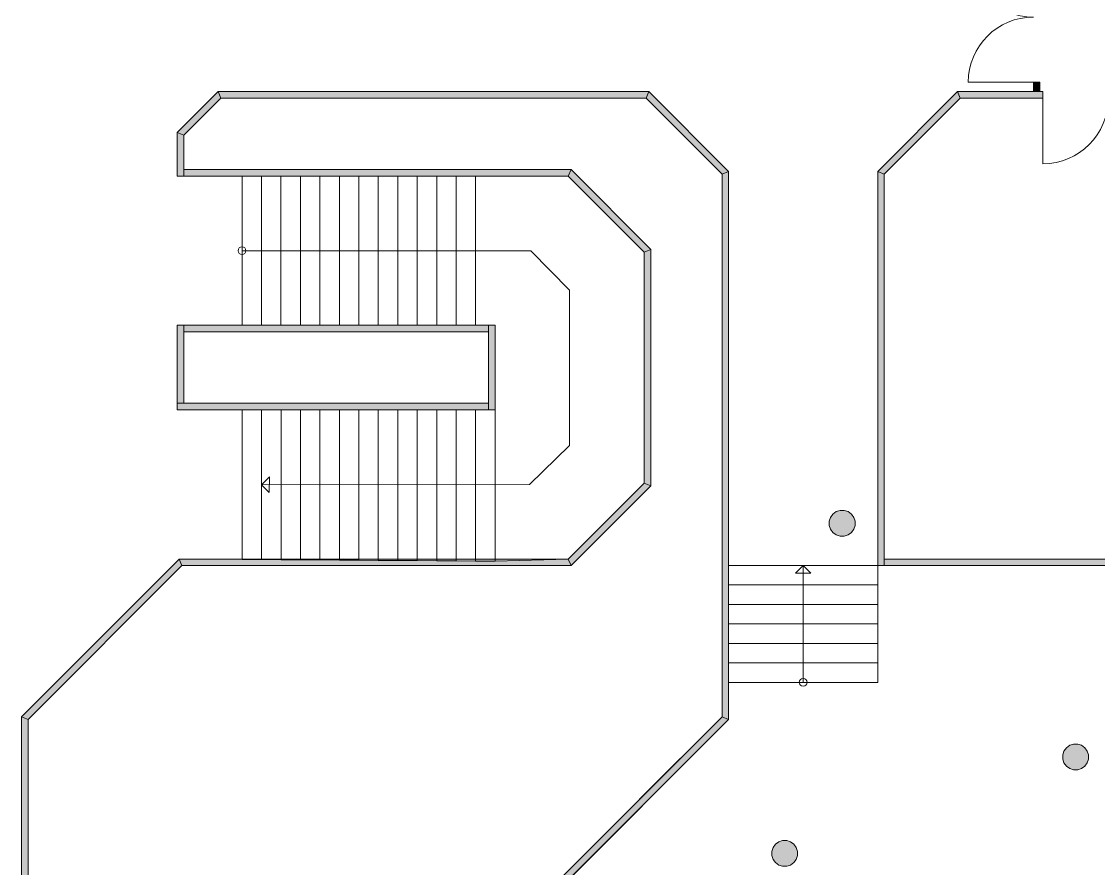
# Model space of a CAD drawing. Header units: inches. Extents: x 33931 to 204452, y 8264 to 159539.
# Drawn here: x 89371 to 105973, y 52796 to 65844 of the extents above; entities that cross this region are included whole.
import ezdxf

# ---------------------------------------------------------------- set-up
doc = ezdxf.new("R2010")
doc.units = ezdxf.units.IN
doc.header["$LTSCALE"] = 200
doc.header["$MEASUREMENT"] = 0
doc.linetypes.add('AUSGEZOGEN', pattern=[0])
doc.linetypes.add('Standardmuster', pattern=[0])
doc.layers.add('Grundebene', color=7, linetype='Continuous')

# ---------------------------------------------------------------- blocks, each defined once
blk = doc.blocks.new('COMPLEXOBJECT_45-350E')
at = {"layer": 'Grundebene', "color": 18, "linetype": 'AUSGEZOGEN', "lineweight": 13, "true_color": 0x000000}
for points in [[(105115.957615, 64763.75), (103799.957075, 64763.75), (103841.958155, 64663.75), (105115.957615, 64663.75), (105115.957615, 64763.75)], [(110750.957615, 64763.75), (106125.957615, 64763.75), (106125.957615, 64663.75), (110750.957615, 64663.75), (110750.957615, 64763.75)]]:
    blk.add_lwpolyline(points, dxfattribs=at)
blk = doc.blocks.new('COMPLEXOBJECT_65-35A0')
at = {"layer": 'Grundebene', "color": 18, "linetype": 'AUSGEZOGEN', "lineweight": 13, "true_color": 0x000000}
for points in [[(105070.957615, 66918.75), (105070.957615, 68263.75), (104970.957615, 68263.75), (104970.957615, 66918.75), (105070.957615, 66918.75)], [(105070.957615, 64763.75), (105070.957615, 64908.75), (104970.957615, 64908.75), (104970.957615, 64763.75), (105070.957615, 64763.75)]]:
    blk.add_lwpolyline(points, dxfattribs=at)
blk = doc.blocks.new('door-5363')
at = {"layer": 'Grundebene', "color": 18, "linetype": 'Standardmuster', "lineweight": 13, "true_color": 0x000000}
blk.add_line((105115.957615, 64663.75), (105115.957615, 63653.75), dxfattribs=at)
blk.add_arc((105115.957615, 64663.75), 1010, 270, 0, dxfattribs=at)
blk = doc.blocks.new('door-539D')
at = {"layer": 'Grundebene', "color": 18, "linetype": 'Standardmuster', "lineweight": 13, "true_color": 0x000000}
for p, q in [((104970.957615, 66918.75), (103965.957615, 66918.75)), ((104970.957615, 64908.75), (103965.957615, 64908.75))]:
    blk.add_line(p, q, dxfattribs=at)
for centre, start, end in [((104970.957615, 66918.75), 180, 270), ((104970.957615, 64908.75), 90, 180)]:
    blk.add_arc(centre, 1005, start, end, dxfattribs=at)

msp = doc.modelspace()

# ---------------------------------------------------------------- hatches: boundary and pattern name
at = {"layer": 'Grundebene', "true_color": 0x000000, "transparency": 33554687}
for points in [[(91770.957615, 64134.46068), (92400.246935, 64763.75), (92441.668295, 64663.75), (91870.957615, 64093.03932)], [(91770.957615, 64134.46068), (92400.246935, 64763.75), (92441.668295, 64663.75), (91870.957615, 64093.03932)], [(92400.246935, 64763.75), (99041.668295, 64763.75), (99000.246935, 64663.75), (92441.668295, 64663.75)], [(92400.246935, 64763.75), (99041.668295, 64763.75), (99000.246935, 64663.75), (92441.668295, 64663.75)], [(99041.668295, 64763.75), (100270.957615, 63534.46068), (100170.957615, 63493.03932), (99000.246935, 64663.75)], [(99041.668295, 64763.75), (100270.957615, 63534.46068), (100170.957615, 63493.03932), (99000.246935, 64663.75)], [(102571.037435, 63534.25342), (103799.957075, 64763.75), (103841.958155, 64663.75), (102670.877785, 63493.24658)], [(102571.037435, 63534.25342), (103799.957075, 64763.75), (103841.958155, 64663.75), (102670.877785, 63493.24658)], [(103799.957075, 64763.75), (105115.957615, 64763.75), (105115.957615, 64663.75), (103841.958155, 64663.75)], [(103799.957075, 64763.75), (105115.957615, 64763.75), (105115.957615, 64663.75), (103841.958155, 64663.75)], [(105070.957615, 64908.75), (105070.957615, 64763.75), (104970.957615, 64763.75), (104970.957615, 64908.75)], [(105070.957615, 64908.75), (105070.957615, 64763.75), (104970.957615, 64763.75), (104970.957615, 64908.75)], [(91770.957615, 63463.75), (91770.957615, 64134.46068), (91870.957615, 64093.03932), (91870.957615, 63463.75)], [(91770.957615, 63463.75), (91770.957615, 64134.46068), (91870.957615, 64093.03932), (91870.957615, 63463.75)], [(97800.246935, 63463.75), (91870.957615, 63463.75), (91870.957615, 63563.75), (97841.668295, 63563.75)], [(97800.246935, 63463.75), (91870.957615, 63463.75), (91870.957615, 63563.75), (97841.668295, 63563.75)], [(98970.957615, 62293.03932), (97800.246935, 63463.75), (97841.668295, 63563.75), (99070.957615, 62334.46068)], [(98970.957615, 62293.03932), (97800.246935, 63463.75), (97841.668295, 63563.75), (99070.957615, 62334.46068)], [(100270.957615, 63534.46068), (100270.957615, 55092.8334), (100170.957615, 55134.6666), (100170.957615, 63493.03932)], [(100270.957615, 63534.46068), (100270.957615, 55092.8334), (100170.957615, 55134.6666), (100170.957615, 63493.03932)], [(102570.761635, 57463.75), (102571.037435, 63534.25342), (102670.877785, 63493.24658), (102671.153595, 57563.75), (102670.762395, 57463.75)], [(102570.761635, 57463.75), (102571.037435, 63534.25342), (102670.877785, 63493.24658), (102671.153595, 57563.75), (102670.762395, 57463.75)], [(98970.957615, 58734.46068), (98970.957615, 62293.03932), (99070.957615, 62334.46068), (99070.957615, 58693.03932)], [(98970.957615, 58734.46068), (98970.957615, 62293.03932), (99070.957615, 62334.46068), (99070.957615, 58693.03932)], [(91870.957615, 61163.75), (91870.957615, 59963.75), (91770.957615, 59963.75), (91770.957615, 61163.75)], [(91870.957615, 61163.75), (91870.957615, 59963.75), (91770.957615, 59963.75), (91770.957615, 61163.75)], [(96570.957615, 61063.75), (91870.957615, 61063.75), (91870.957615, 61163.75), (96570.957615, 61163.75)], [(96570.957615, 61063.75), (91870.957615, 61063.75), (91870.957615, 61163.75), (96570.957615, 61163.75)], [(96570.957615, 59863.75), (96570.957615, 61163.75), (96670.957615, 61163.75), (96670.957615, 59863.75)], [(96570.957615, 59863.75), (96570.957615, 61163.75), (96670.957615, 61163.75), (96670.957615, 59863.75)], [(91770.957615, 59963.75), (96570.957615, 59963.75), (96570.957615, 59863.75), (91770.957615, 59863.75)], [(91770.957615, 59963.75), (96570.957615, 59963.75), (96570.957615, 59863.75), (91770.957615, 59863.75)], [(97800.246935, 57563.75), (98970.957615, 58734.46068), (99070.957615, 58693.03932), (97841.668295, 57463.75)], [(97800.246935, 57563.75), (98970.957615, 58734.46068), (99070.957615, 58693.03932), (97841.668295, 57463.75)], [(101989.411475, 58312.92448), (102052.503755, 58312.92448), (102112.508065, 58293.42789), (102163.550795, 58256.34318), (102200.635505, 58205.30046), (102220.132085, 58145.29614), (102220.132085, 58082.20386), (102200.635505, 58022.19955), (102163.550795, 57971.15682), (102112.508065, 57934.07211), (102052.503755, 57914.57553), (101989.411475, 57914.57553), (101929.407155, 57934.07211), (101878.364435, 57971.15682), (101841.279725, 58022.19955), (101821.783135, 58082.20386), (101821.783135, 58145.29614), (101841.279725, 58205.30046), (101878.364435, 58256.34318), (101929.407155, 58293.42789)], [(101989.411475, 58312.92448), (102052.503755, 58312.92448), (102112.508065, 58293.42789), (102163.550795, 58256.34318), (102200.635505, 58205.30046), (102220.132085, 58145.29614), (102220.132085, 58082.20386), (102200.635505, 58022.19955), (102163.550795, 57971.15682), (102112.508065, 57934.07211), (102052.503755, 57914.57553), (101989.411475, 57914.57553), (101929.407155, 57934.07211), (101878.364435, 57971.15682), (101841.279725, 58022.19955), (101821.783135, 58082.20386), (101821.783135, 58145.29614), (101841.279725, 58205.30046), (101878.364435, 58256.34318), (101929.407155, 58293.42789)], [(89370.957615, 55134.46068), (91800.246935, 57563.75), (91841.668295, 57463.75), (89470.957615, 55093.03932)], [(89370.957615, 55134.46068), (91800.246935, 57563.75), (91841.668295, 57463.75), (89470.957615, 55093.03932)], [(91800.246935, 57563.75), (97800.246935, 57563.75), (97841.668295, 57463.75), (91841.668295, 57463.75)], [(91800.246935, 57563.75), (97800.246935, 57563.75), (97841.668295, 57463.75), (91841.668295, 57463.75)], [(110750.957615, 57463.75), (102670.762395, 57463.75), (102671.153595, 57563.75), (110750.957615, 57563.75)], [(110750.957615, 57463.75), (102670.762395, 57463.75), (102671.153595, 57563.75), (110750.957615, 57563.75)], [(89470.957615, 53863.750002), (89370.957615, 53863.750002), (89370.957615, 55134.46068), (89470.957615, 55093.03932)], [(89370.957615, 49063.75), (89370.957615, 55134.46068), (89470.957615, 55093.03932), (89470.957615, 49063.75)], [(100270.957615, 55092.8334), (94241.462965, 49063.75), (94200.452255, 49163.75), (100170.957615, 55134.6666)], [(99041.79038, 53863.750002), (98900.12855, 53863.750002), (100170.957615, 55134.6666), (100270.957615, 55092.8334)], [(105589.411475, 54712.92448), (105652.503755, 54712.92448), (105712.508065, 54693.42789), (105763.550795, 54656.34318), (105800.635505, 54605.30046), (105820.132085, 54545.29614), (105820.132085, 54482.20386), (105800.635505, 54422.19955), (105763.550795, 54371.15682), (105712.508065, 54334.07211), (105652.503755, 54314.57553), (105589.411475, 54314.57553), (105529.407155, 54334.07211), (105478.364435, 54371.15682), (105441.279725, 54422.19955), (105421.783135, 54482.20386), (105421.783135, 54545.29614), (105441.279725, 54605.30046), (105478.364435, 54656.34318), (105529.407155, 54693.42789)], [(105589.411475, 54712.92448), (105652.503755, 54712.92448), (105712.508065, 54693.42789), (105763.550795, 54656.34318), (105800.635505, 54605.30046), (105820.132085, 54545.29614), (105820.132085, 54482.20386), (105800.635505, 54422.19955), (105763.550795, 54371.15682), (105712.508065, 54334.07211), (105652.503755, 54314.57553), (105589.411475, 54314.57553), (105529.407155, 54334.07211), (105478.364435, 54371.15682), (105441.279725, 54422.19955), (105421.783135, 54482.20386), (105421.783135, 54545.29614), (105441.279725, 54605.30046), (105478.364435, 54656.34318), (105529.407155, 54693.42789)], [(101104.060525, 53227.57353), (101167.152805, 53227.57353), (101227.157125, 53208.07694), (101278.199845, 53170.99224), (101315.284555, 53119.94951), (101334.781145, 53059.94519), (101334.781145, 52996.85292), (101315.284555, 52936.8486), (101278.199845, 52885.80588), (101227.157125, 52848.72117), (101167.152805, 52829.22458), (101104.060525, 52829.22458), (101044.056215, 52848.72117), (100993.013485, 52885.80588), (100955.928775, 52936.8486), (100936.432195, 52996.85292), (100936.432195, 53059.94519), (100955.928775, 53119.94951), (100993.013485, 53170.99224), (101044.056215, 53208.07694)]]:
    msp.add_hatch(color=18, dxfattribs=at).paths.add_polyline_path(points, flags=0)

# ---------------------------------------------------------------- linework, layer by layer
at = {"layer": 'Grundebene', "color": 18, "linetype": 'AUSGEZOGEN', "lineweight": 13, "true_color": 0x000000}
for p, q in [((92400.246935, 64763.75), (91770.957615, 64134.46068)), ((92400.246935, 64763.75), (91770.957615, 64134.46068)), ((99041.668295, 64763.75), (92400.246935, 64763.75)), ((99041.668295, 64763.75), (92400.246935, 64763.75)), ((100270.957615, 63534.46068), (99041.668295, 64763.75)), ((100270.957615, 63534.46068), (99041.668295, 64763.75)), ((103799.957075, 64763.75), (102571.037435, 63534.25342)), ((103799.957075, 64763.75), (102571.037435, 63534.25342)), ((104970.957615, 64763.75), (103799.957075, 64763.75)), ((104970.957615, 64763.75), (103799.957075, 64763.75)), ((104970.957615, 64908.75), (104970.957615, 64763.75)), ((104970.957615, 64908.75), (104970.957615, 64763.75)), ((105070.957615, 64763.75), (105070.957615, 64908.75)), ((105070.957615, 64763.75), (105070.957615, 64908.75)), ((105115.957615, 64763.75), (105070.957615, 64763.75)), ((105115.957615, 64763.75), (105070.957615, 64763.75)), ((105115.957615, 64763.75), (105115.957615, 64663.75)), ((105115.957615, 64763.75), (105115.957615, 64663.75)), ((105115.957615, 64663.75), (105115.957615, 64763.75)), ((91870.957615, 64093.03932), (92441.668295, 64663.75)), ((91870.957615, 64093.03932), (92441.668295, 64663.75)), ((92441.668295, 64663.75), (99000.246935, 64663.75)), ((92441.668295, 64663.75), (99000.246935, 64663.75)), ((99000.246935, 64663.75), (100170.957615, 63493.03932)), ((99000.246935, 64663.75), (100170.957615, 63493.03932)), ((102670.877785, 63493.24658), (103841.958155, 64663.75)), ((102670.877785, 63493.24658), (103841.958155, 64663.75)), ((103841.958155, 64663.75), (105115.957615, 64663.75)), ((103841.958155, 64663.75), (105115.957615, 64663.75)), ((91770.957615, 64134.46068), (91770.957615, 63463.75)), ((91770.957615, 64134.46068), (91770.957615, 63463.75)), ((91870.957615, 63563.75), (91870.957615, 64093.03932)), ((91870.957615, 63563.75), (91870.957615, 64093.03932)), ((91770.957615, 63463.75), (91870.957615, 63463.75)), ((91770.957615, 63463.75), (91870.957615, 63463.75)), ((97841.668295, 63563.75), (91870.957615, 63563.75)), ((97841.668295, 63563.75), (91870.957615, 63563.75)), ((91870.957615, 63463.75), (97800.246935, 63463.75)), ((91870.957615, 63463.75), (97800.246935, 63463.75)), ((92770.857615, 63463.75), (92770.857615, 61163.75)), ((93070.857615, 63463.75), (92770.857615, 63463.75)), ((92770.857615, 63463.75), (92770.857615, 61163.75)), ((93070.857615, 63463.75), (92770.857615, 63463.75)), ((93370.857615, 63463.75), (93070.857615, 63463.75)), ((93070.857615, 63463.75), (93070.857615, 61163.75)), ((93370.857615, 63463.75), (93070.857615, 63463.75)), ((93070.857615, 63463.75), (93070.857615, 61163.75)), ((93370.857615, 63463.75), (93370.857615, 61163.75)), ((93670.857615, 63463.75), (93370.857615, 63463.75)), ((93370.857615, 63463.75), (93370.857615, 61163.75)), ((93670.857615, 63463.75), (93370.857615, 63463.75)), ((93670.857615, 63463.75), (93670.857615, 61163.75)), ((93970.857615, 63463.75), (93670.857615, 63463.75)), ((93670.857615, 63463.75), (93670.857615, 61163.75)), ((93970.857615, 63463.75), (93670.857615, 63463.75)), ((94270.857615, 63463.75), (93970.857615, 63463.75)), ((93970.857615, 63463.75), (93970.857615, 61163.75)), ((94270.857615, 63463.75), (93970.857615, 63463.75)), ((93970.857615, 63463.75), (93970.857615, 61163.75)), ((94270.857615, 63463.75), (94270.857615, 61163.75)), ((94570.857615, 63463.75), (94270.857615, 63463.75)), ((94270.857615, 63463.75), (94270.857615, 61163.75)), ((94570.857615, 63463.75), (94270.857615, 63463.75)), ((94570.857615, 63463.75), (94570.857615, 61163.75)), ((94870.857615, 63463.75), (94570.857615, 63463.75)), ((94570.857615, 63463.75), (94570.857615, 61163.75)), ((94870.857615, 63463.75), (94570.857615, 63463.75)), ((94870.857615, 63463.75), (94870.857615, 61163.75)), ((95170.857615, 63463.75), (94870.857615, 63463.75)), ((94870.857615, 63463.75), (94870.857615, 61163.75)), ((95170.857615, 63463.75), (94870.857615, 63463.75)), ((95470.857615, 63463.75), (95170.857615, 63463.75)), ((95170.857615, 63463.75), (95170.857615, 61163.75)), ((95470.857615, 63463.75), (95170.857615, 63463.75)), ((95170.857615, 63463.75), (95170.857615, 61163.75)), ((95470.857615, 63463.75), (95470.857615, 61163.75)), ((95770.857615, 63463.75), (95470.857615, 63463.75)), ((95470.857615, 63463.75), (95470.857615, 61163.75)), ((95770.857615, 63463.75), (95470.857615, 63463.75)), ((96070.857615, 63463.75), (95770.857615, 63463.75)), ((95770.857615, 63463.75), (95770.857615, 61163.75)), ((96070.857615, 63463.75), (95770.857615, 63463.75)), ((95770.857615, 63463.75), (95770.857615, 61163.75)), ((96070.857615, 63463.75), (96070.857615, 61163.75)), ((96370.857615, 63463.75), (96070.857615, 63463.75)), ((96070.857615, 63463.75), (96070.857615, 61163.75)), ((96370.857615, 63463.75), (96070.857615, 63463.75)), ((96670.857615, 63463.75), (96370.857615, 63463.75)), ((96370.857615, 63463.75), (96370.857615, 61163.75)), ((96670.857615, 63463.75), (96370.857615, 63463.75)), ((96370.857615, 63463.75), (96370.857615, 61163.75)), ((97800.246935, 63463.75), (96670.857615, 63463.75)), ((97800.246935, 63463.75), (96670.857615, 63463.75)), ((97800.246935, 63463.75), (98970.957615, 62293.03932)), ((98970.957615, 62293.03932), (97800.246935, 63463.75)), ((97800.246935, 63463.75), (98970.957615, 62293.03932)), ((98970.957615, 62293.03932), (97800.246935, 63463.75)), ((99070.957615, 62334.46068), (97841.668295, 63563.75)), ((99070.957615, 62334.46068), (97841.668295, 63563.75)), ((100170.957615, 63493.03932), (100170.957615, 55134.6666)), ((100170.957615, 63493.03932), (100170.957615, 55134.6666)), ((100270.957615, 55092.8334), (100270.957615, 63534.46068)), ((100270.957615, 55092.8334), (100270.957615, 63534.46068)), ((102571.037435, 63534.25342), (102570.761635, 57463.75)), ((102571.037435, 63534.25342), (102570.761635, 57463.75)), ((102671.153595, 57563.75), (102670.877785, 63493.24658)), ((102671.153595, 57563.75), (102670.877785, 63493.24658)), ((92770.857615, 62313.75), (97224.653875, 62313.75)), ((92770.857615, 62313.75), (97224.653875, 62313.75)), ((97224.653875, 62313.75), (97820.957615, 61704.43502)), ((97224.653875, 62313.75), (97820.957615, 61704.43502)), ((98970.957615, 62293.03932), (98970.957615, 58734.46068)), ((98970.957615, 61162.75), (98970.957615, 62293.03932)), ((98970.957615, 62293.03932), (98970.957615, 58734.46068)), ((98970.957615, 61162.75), (98970.957615, 62293.03932)), ((99070.957615, 58693.03932), (99070.957615, 62334.46068)), ((99070.957615, 58693.03932), (99070.957615, 62334.46068)), ((97820.957615, 61704.43502), (97820.857615, 59313.85)), ((97820.957615, 61704.43502), (97820.857615, 59313.85)), ((91770.957615, 61163.75), (91770.957615, 59963.75)), ((91870.957615, 61163.75), (91770.957615, 61163.75)), ((91770.957615, 61163.75), (91770.957615, 59963.75)), ((91870.957615, 61163.75), (91770.957615, 61163.75)), ((96570.957615, 61163.75), (91870.957615, 61163.75)), ((96570.957615, 61163.75), (91870.957615, 61163.75)), ((92770.857615, 61163.75), (93070.857615, 61163.75)), ((92770.857615, 61163.75), (93070.857615, 61163.75)), ((93070.857615, 61163.75), (93370.857615, 61163.75)), ((93070.857615, 61163.75), (93370.857615, 61163.75)), ((93370.857615, 61163.75), (93670.857615, 61163.75)), ((93370.857615, 61163.75), (93670.857615, 61163.75)), ((93670.857615, 61163.75), (93970.857615, 61163.75)), ((93670.857615, 61163.75), (93970.857615, 61163.75)), ((93970.857615, 61163.75), (94270.857615, 61163.75)), ((93970.857615, 61163.75), (94270.857615, 61163.75)), ((94270.857615, 61163.75), (94570.857615, 61163.75)), ((94270.857615, 61163.75), (94570.857615, 61163.75)), ((94570.857615, 61163.75), (94870.857615, 61163.75)), ((94570.857615, 61163.75), (94870.857615, 61163.75)), ((94870.857615, 61163.75), (95170.857615, 61163.75)), ((94870.857615, 61163.75), (95170.857615, 61163.75)), ((95170.857615, 61163.75), (95470.857615, 61163.75)), ((95170.857615, 61163.75), (95470.857615, 61163.75)), ((95470.857615, 61163.75), (95770.857615, 61163.75)), ((95470.857615, 61163.75), (95770.857615, 61163.75)), ((95770.857615, 61163.75), (96070.857615, 61163.75)), ((95770.857615, 61163.75), (96070.857615, 61163.75)), ((96070.857615, 61163.75), (96370.857615, 61163.75)), ((96070.857615, 61163.75), (96370.857615, 61163.75)), ((96370.857615, 61163.75), (96670.857615, 61163.75)), ((96370.857615, 61163.75), (96670.857615, 61163.75)), ((96670.957615, 61163.75), (96570.957615, 61163.75)), ((96670.957615, 61163.75), (96570.957615, 61163.75)), ((96670.857615, 61163.75), (96670.957615, 61163.75)), ((96670.857615, 61163.75), (96670.957615, 61163.75)), ((96670.957615, 59863.75), (96670.957615, 61163.75)), ((96670.957615, 61163.75), (96670.957615, 61162.75)), ((96670.957615, 59863.75), (96670.957615, 61163.75)), ((96670.957615, 61163.75), (96670.957615, 61162.75)), ((96670.957615, 61162.75), (96670.957615, 59863.75)), ((96670.957615, 61162.75), (96670.957615, 59863.75)), ((98970.957615, 58733.86552), (98970.957615, 61162.75)), ((98970.957615, 58733.86552), (98970.957615, 61162.75)), ((91870.957615, 59963.75), (91870.957615, 61063.75)), ((91870.957615, 61063.75), (96570.957615, 61063.75)), ((91870.957615, 59963.75), (91870.957615, 61063.75)), ((91870.957615, 61063.75), (96570.957615, 61063.75)), ((96570.957615, 61063.75), (96570.957615, 59963.75)), ((96570.957615, 61063.75), (96570.957615, 59963.75)), ((91770.957615, 59963.75), (91770.957615, 59863.75)), ((91770.957615, 59963.75), (91770.957615, 59863.75)), ((96570.957615, 59963.75), (91870.957615, 59963.75)), ((96570.957615, 59963.75), (91870.957615, 59963.75)), ((91770.957615, 59863.75), (96570.957615, 59863.75)), ((91770.957615, 59863.75), (96570.957615, 59863.75)), ((92770.892035, 59863.75), (92770.892035, 57557.41244)), ((93070.889395, 59863.75), (92770.892035, 59863.75)), ((92770.892035, 59863.75), (92770.892035, 57557.41244)), ((93070.889395, 59863.75), (92770.892035, 59863.75)), ((93070.889395, 57555.29978), (93070.889395, 59863.75)), ((93370.886745, 59863.75), (93070.889395, 59863.75)), ((93070.889395, 57555.29978), (93070.889395, 59863.75)), ((93370.886745, 59863.75), (93070.889395, 59863.75)), ((93670.884095, 59863.75), (93370.886745, 59863.75)), ((93370.886745, 57553.18712), (93370.886745, 59863.75)), ((93670.884095, 59863.75), (93370.886745, 59863.75)), ((93370.886745, 57553.18712), (93370.886745, 59863.75)), ((93970.881445, 59863.75), (93670.884095, 59863.75)), ((93670.884095, 57551.07446), (93670.884095, 59863.75)), ((93970.881445, 59863.75), (93670.884095, 59863.75)), ((93670.884095, 57551.07446), (93670.884095, 59863.75)), ((93970.881445, 57548.96181), (93970.881445, 59863.75)), ((94270.878795, 59863.75), (93970.881445, 59863.75)), ((93970.881445, 57548.96181), (93970.881445, 59863.75)), ((94270.878795, 59863.75), (93970.881445, 59863.75)), ((94570.876155, 59863.75), (94270.878795, 59863.75)), ((94270.878795, 57546.84915), (94270.878795, 59863.75)), ((94570.876155, 59863.75), (94270.878795, 59863.75)), ((94270.878795, 57546.84915), (94270.878795, 59863.75)), ((94870.873505, 59863.75), (94570.876155, 59863.75)), ((94570.876155, 57544.73649), (94570.876155, 59863.75)), ((94870.873505, 59863.75), (94570.876155, 59863.75)), ((94570.876155, 57544.73649), (94570.876155, 59863.75)), ((94870.873505, 57542.62383), (94870.873505, 59863.75)), ((95170.870855, 59863.75), (94870.873505, 59863.75)), ((94870.873505, 57542.62383), (94870.873505, 59863.75)), ((95170.870855, 59863.75), (94870.873505, 59863.75)), ((95470.868205, 59863.75), (95170.870855, 59863.75)), ((95170.870855, 57540.51118), (95170.870855, 59863.75)), ((95470.868205, 59863.75), (95170.870855, 59863.75)), ((95170.870855, 57540.51118), (95170.870855, 59863.75)), ((95470.868205, 57538.39852), (95470.868205, 59863.75)), ((95770.865555, 59863.75), (95470.868205, 59863.75)), ((95470.868205, 57538.39852), (95470.868205, 59863.75)), ((95770.865555, 59863.75), (95470.868205, 59863.75)), ((95770.865555, 57536.28586), (95770.865555, 59863.75)), ((96070.862905, 59863.75), (95770.865555, 59863.75)), ((95770.865555, 57536.28586), (95770.865555, 59863.75)), ((96070.862905, 59863.75), (95770.865555, 59863.75)), ((96370.860265, 59863.75), (96070.862905, 59863.75)), ((96070.862905, 57534.1732), (96070.862905, 59863.75)), ((96370.860265, 59863.75), (96070.862905, 59863.75)), ((96070.862905, 57534.1732), (96070.862905, 59863.75)), ((96670.857615, 59863.75), (96370.860265, 59863.75)), ((96370.860265, 57532.06055), (96370.860265, 59863.75)), ((96670.857615, 59863.75), (96370.860265, 59863.75)), ((96370.860265, 57532.06055), (96370.860265, 59863.75)), ((96570.957615, 59863.75), (96670.957615, 59863.75)), ((96570.957615, 59863.75), (96670.957615, 59863.75)), ((96670.957615, 59863.75), (96670.857615, 59863.75)), ((96670.857615, 57529.94789), (96670.857615, 59863.75)), ((96670.957615, 59863.75), (96670.857615, 59863.75)), ((96670.857615, 57529.94789), (96670.857615, 59863.75)), ((97820.957615, 59313.75), (97199.725625, 58713.84958)), ((97820.957615, 59313.75), (97199.725625, 58713.84958)), ((97199.625625, 58713.75), (93070.889395, 58708.70827)), ((97199.625625, 58713.75), (93070.889395, 58708.70827)), ((97799.646715, 57563.75), (98970.957615, 58733.86552)), ((97799.646715, 57563.75), (98970.957615, 58733.86552)), ((98970.957615, 58734.46068), (97800.246935, 57563.75)), ((98970.957615, 58734.46068), (97800.246935, 57563.75)), ((97841.668295, 57463.75), (99070.957615, 58693.03932)), ((97841.668295, 57463.75), (99070.957615, 58693.03932)), ((101929.407155, 58293.42789), (101878.364435, 58256.34318)), ((101929.407155, 58293.42789), (101878.364435, 58256.34318)), ((101989.411475, 58312.92448), (101929.407155, 58293.42789)), ((101989.411475, 58312.92448), (101929.407155, 58293.42789)), ((102052.503755, 58312.92448), (101989.411475, 58312.92448)), ((102052.503755, 58312.92448), (101989.411475, 58312.92448)), ((102112.508065, 58293.42789), (102052.503755, 58312.92448)), ((102112.508065, 58293.42789), (102052.503755, 58312.92448)), ((102163.550795, 58256.34318), (102112.508065, 58293.42789)), ((102163.550795, 58256.34318), (102112.508065, 58293.42789)), ((101841.279725, 58205.30046), (101821.783135, 58145.29614)), ((101841.279725, 58205.30046), (101821.783135, 58145.29614)), ((101821.783135, 58145.29614), (101821.783135, 58082.20386)), ((101821.783135, 58145.29614), (101821.783135, 58082.20386)), ((101878.364435, 58256.34318), (101841.279725, 58205.30046)), ((101878.364435, 58256.34318), (101841.279725, 58205.30046)), ((102200.635505, 58205.30046), (102163.550795, 58256.34318)), ((102200.635505, 58205.30046), (102163.550795, 58256.34318)), ((102220.132085, 58145.29614), (102200.635505, 58205.30046)), ((102220.132085, 58145.29614), (102200.635505, 58205.30046)), ((102220.132085, 58082.20386), (102220.132085, 58145.29614)), ((102220.132085, 58082.20386), (102220.132085, 58145.29614)), ((101821.783135, 58082.20386), (101841.279725, 58022.19955)), ((101821.783135, 58082.20386), (101841.279725, 58022.19955)), ((101841.279725, 58022.19955), (101878.364435, 57971.15682)), ((101841.279725, 58022.19955), (101878.364435, 57971.15682)), ((101878.364435, 57971.15682), (101929.407155, 57934.07211)), ((101878.364435, 57971.15682), (101929.407155, 57934.07211)), ((102112.508065, 57934.07211), (102163.550795, 57971.15682)), ((102112.508065, 57934.07211), (102163.550795, 57971.15682)), ((102163.550795, 57971.15682), (102200.635505, 58022.19955)), ((102163.550795, 57971.15682), (102200.635505, 58022.19955)), ((102200.635505, 58022.19955), (102220.132085, 58082.20386)), ((102200.635505, 58022.19955), (102220.132085, 58082.20386)), ((101929.407155, 57934.07211), (101989.411475, 57914.57553)), ((101929.407155, 57934.07211), (101989.411475, 57914.57553)), ((101989.411475, 57914.57553), (102052.503755, 57914.57553)), ((101989.411475, 57914.57553), (102052.503755, 57914.57553)), ((102052.503755, 57914.57553), (102112.508065, 57934.07211)), ((102052.503755, 57914.57553), (102112.508065, 57934.07211)), ((91800.246935, 57563.75), (89370.957615, 55134.46068)), ((91800.246935, 57563.75), (89370.957615, 55134.46068)), ((89470.957615, 55093.03932), (91841.668295, 57463.75)), ((89470.957615, 55093.03932), (91841.668295, 57463.75)), ((97800.246935, 57563.75), (91800.246935, 57563.75)), ((97800.246935, 57563.75), (91800.246935, 57563.75)), ((91841.668295, 57463.75), (97841.668295, 57463.75)), ((91841.668295, 57463.75), (97841.668295, 57463.75)), ((92770.892035, 57557.41244), (93070.889395, 57555.29978)), ((92770.892035, 57557.41244), (93070.889395, 57555.29978)), ((93070.889395, 57555.29978), (93370.886745, 57553.18712)), ((93070.889395, 57555.29978), (93370.886745, 57553.18712)), ((93370.886745, 57553.18712), (93670.884095, 57551.07446)), ((93370.886745, 57553.18712), (93670.884095, 57551.07446)), ((93670.884095, 57551.07446), (93970.881445, 57548.96181)), ((93670.884095, 57551.07446), (93970.881445, 57548.96181)), ((93970.881445, 57548.96181), (94270.878795, 57546.84915)), ((93970.881445, 57548.96181), (94270.878795, 57546.84915)), ((94270.878795, 57546.84915), (94570.876155, 57544.73649)), ((94270.878795, 57546.84915), (94570.876155, 57544.73649)), ((94570.876155, 57544.73649), (94870.873505, 57542.62383)), ((94570.876155, 57544.73649), (94870.873505, 57542.62383)), ((94870.873505, 57542.62383), (95170.870855, 57540.51118)), ((94870.873505, 57542.62383), (95170.870855, 57540.51118)), ((95170.870855, 57540.51118), (95470.868205, 57538.39852)), ((95170.870855, 57540.51118), (95470.868205, 57538.39852)), ((95470.868205, 57538.39852), (95770.865555, 57536.28586)), ((95470.868205, 57538.39852), (95770.865555, 57536.28586)), ((95770.865555, 57536.28586), (96070.862905, 57534.1732)), ((95770.865555, 57536.28586), (96070.862905, 57534.1732)), ((96070.862905, 57534.1732), (96370.860265, 57532.06055)), ((96070.862905, 57534.1732), (96370.860265, 57532.06055)), ((96370.860265, 57532.06055), (96670.857615, 57529.94789)), ((96370.860265, 57532.06055), (96670.857615, 57529.94789)), ((96670.857615, 57529.94789), (97799.646715, 57563.75)), ((96670.857615, 57529.94789), (97799.646715, 57563.75)), ((100270.761635, 57463.75), (102570.761635, 57463.75)), ((100270.761635, 57163.75), (100270.761635, 57463.75)), ((100270.761635, 57463.75), (102570.761635, 57463.75)), ((100270.761635, 57163.75), (100270.761635, 57463.75)), ((101420.761635, 55663.75), (101420.761635, 57463.75)), ((101420.761635, 55663.75), (101420.761635, 57463.75)), ((102570.761635, 57463.75), (102670.762395, 57463.75)), ((102570.761635, 57463.75), (102570.761635, 57163.75)), ((102570.761635, 57463.75), (102670.762395, 57463.75)), ((102570.761635, 57463.75), (102570.761635, 57163.75)), ((102670.762395, 57463.75), (110750.957615, 57463.75)), ((102670.762395, 57463.75), (110750.957615, 57463.75)), ((110750.957615, 57563.75), (102671.153595, 57563.75)), ((110750.957615, 57563.75), (102671.153595, 57563.75)), ((100270.761635, 56863.75), (100270.761635, 57163.75)), ((102570.761635, 57163.75), (100270.761635, 57163.75)), ((100270.761635, 56863.75), (100270.761635, 57163.75)), ((102570.761635, 57163.75), (100270.761635, 57163.75)), ((102570.761635, 57163.75), (102570.761635, 56863.75)), ((102570.761635, 57163.75), (102570.761635, 56863.75)), ((102570.761635, 56863.75), (100270.761635, 56863.75)), ((100270.761635, 56563.75), (100270.761635, 56863.75)), ((102570.761635, 56863.75), (100270.761635, 56863.75)), ((100270.761635, 56563.75), (100270.761635, 56863.75)), ((102570.761635, 56863.75), (102570.761635, 56563.75)), ((102570.761635, 56863.75), (102570.761635, 56563.75)), ((100270.761635, 56263.75), (100270.761635, 56563.75)), ((102570.761635, 56563.75), (100270.761635, 56563.75)), ((100270.761635, 56263.75), (100270.761635, 56563.75)), ((102570.761635, 56563.75), (100270.761635, 56563.75)), ((102570.761635, 56563.75), (102570.761635, 56263.75)), ((102570.761635, 56563.75), (102570.761635, 56263.75)), ((102570.761635, 56263.75), (100270.761635, 56263.75)), ((100270.761635, 55963.75), (100270.761635, 56263.75)), ((102570.761635, 56263.75), (100270.761635, 56263.75)), ((100270.761635, 55963.75), (100270.761635, 56263.75)), ((102570.761635, 56263.75), (102570.761635, 55963.75)), ((102570.761635, 56263.75), (102570.761635, 55963.75)), ((100270.761635, 55663.75), (100270.761635, 55963.75)), ((102570.761635, 55963.75), (100270.761635, 55963.75)), ((100270.761635, 55663.75), (100270.761635, 55963.75)), ((102570.761635, 55963.75), (100270.761635, 55963.75)), ((102570.761635, 55963.75), (102570.761635, 55663.75)), ((102570.761635, 55963.75), (102570.761635, 55663.75)), ((102570.761635, 55663.75), (100270.761635, 55663.75)), ((102570.761635, 55663.75), (100270.761635, 55663.75)), ((89370.957615, 55134.46068), (89370.957615, 53863.750002)), ((89370.957615, 55134.46068), (89370.957615, 53863.750002)), ((89370.957615, 55134.46068), (89370.957615, 49063.75)), ((100170.957615, 55134.6666), (94200.452255, 49163.75)), ((100170.957615, 55134.6666), (98900.12855, 53863.750002)), ((89470.957615, 53863.750002), (89470.957615, 55093.03932)), ((89470.957615, 49163.75), (89470.957615, 55093.03932)), ((94241.462965, 49063.75), (100270.957615, 55092.8334)), ((99041.79038, 53863.750002), (100270.957615, 55092.8334)), ((105478.364435, 54656.34318), (105441.279725, 54605.30046)), ((105478.364435, 54656.34318), (105441.279725, 54605.30046)), ((105529.407155, 54693.42789), (105478.364435, 54656.34318)), ((105529.407155, 54693.42789), (105478.364435, 54656.34318)), ((105589.411475, 54712.92448), (105529.407155, 54693.42789)), ((105589.411475, 54712.92448), (105529.407155, 54693.42789)), ((105652.503755, 54712.92448), (105589.411475, 54712.92448)), ((105652.503755, 54712.92448), (105589.411475, 54712.92448)), ((105712.508065, 54693.42789), (105652.503755, 54712.92448)), ((105712.508065, 54693.42789), (105652.503755, 54712.92448)), ((105763.550795, 54656.34318), (105712.508065, 54693.42789)), ((105763.550795, 54656.34318), (105712.508065, 54693.42789)), ((105800.635505, 54605.30046), (105763.550795, 54656.34318)), ((105800.635505, 54605.30046), (105763.550795, 54656.34318)), ((105441.279725, 54605.30046), (105421.783135, 54545.29614)), ((105441.279725, 54605.30046), (105421.783135, 54545.29614)), ((105421.783135, 54545.29614), (105421.783135, 54482.20386)), ((105421.783135, 54545.29614), (105421.783135, 54482.20386)), ((105421.783135, 54482.20386), (105441.279725, 54422.19955)), ((105421.783135, 54482.20386), (105441.279725, 54422.19955)), ((105820.132085, 54545.29614), (105800.635505, 54605.30046)), ((105820.132085, 54545.29614), (105800.635505, 54605.30046)), ((105800.635505, 54422.19955), (105820.132085, 54482.20386)), ((105800.635505, 54422.19955), (105820.132085, 54482.20386)), ((105820.132085, 54482.20386), (105820.132085, 54545.29614)), ((105820.132085, 54482.20386), (105820.132085, 54545.29614)), ((105441.279725, 54422.19955), (105478.364435, 54371.15682)), ((105441.279725, 54422.19955), (105478.364435, 54371.15682)), ((105478.364435, 54371.15682), (105529.407155, 54334.07211)), ((105478.364435, 54371.15682), (105529.407155, 54334.07211)), ((105529.407155, 54334.07211), (105589.411475, 54314.57553)), ((105529.407155, 54334.07211), (105589.411475, 54314.57553)), ((105589.411475, 54314.57553), (105652.503755, 54314.57553)), ((105589.411475, 54314.57553), (105652.503755, 54314.57553)), ((105652.503755, 54314.57553), (105712.508065, 54334.07211)), ((105652.503755, 54314.57553), (105712.508065, 54334.07211)), ((105712.508065, 54334.07211), (105763.550795, 54371.15682)), ((105712.508065, 54334.07211), (105763.550795, 54371.15682)), ((105763.550795, 54371.15682), (105800.635505, 54422.19955)), ((105763.550795, 54371.15682), (105800.635505, 54422.19955)), ((100993.013485, 53170.99224), (100955.928775, 53119.94951)), ((101044.056215, 53208.07694), (100993.013485, 53170.99224)), ((101104.060525, 53227.57353), (101044.056215, 53208.07694)), ((101167.152805, 53227.57353), (101104.060525, 53227.57353)), ((101227.157125, 53208.07694), (101167.152805, 53227.57353)), ((101278.199845, 53170.99224), (101227.157125, 53208.07694)), ((101315.284555, 53119.94951), (101278.199845, 53170.99224)), ((100955.928775, 53119.94951), (100936.432195, 53059.94519)), ((100936.432195, 53059.94519), (100936.432195, 52996.85292)), ((100936.432195, 52996.85292), (100955.928775, 52936.8486)), ((101334.781145, 53059.94519), (101315.284555, 53119.94951)), ((101315.284555, 52936.8486), (101334.781145, 52996.85292)), ((101334.781145, 52996.85292), (101334.781145, 53059.94519)), ((100955.928775, 52936.8486), (100993.013485, 52885.80588)), ((100993.013485, 52885.80588), (101044.056215, 52848.72117)), ((101044.056215, 52848.72117), (101104.060525, 52829.22458)), ((101104.060525, 52829.22458), (101167.152805, 52829.22458)), ((101167.152805, 52829.22458), (101227.157125, 52848.72117)), ((101227.157125, 52848.72117), (101278.199845, 52885.80588)), ((101278.199845, 52885.80588), (101315.284555, 52936.8486))]:
    msp.add_line(p, q, dxfattribs=at)
for points in [[(92400.246935, 64763.75), (91770.957615, 64134.46068), (91870.957615, 64093.03932), (92441.668295, 64663.75), (92400.246935, 64763.75)], [(99041.668295, 64763.75), (92400.246935, 64763.75), (92441.668295, 64663.75), (99000.246935, 64663.75), (99041.668295, 64763.75)], [(100270.957615, 63534.46068), (99041.668295, 64763.75), (99000.246935, 64663.75), (100170.957615, 63493.03932), (100270.957615, 63534.46068)], [(103799.957075, 64763.75), (102571.037435, 63534.25342), (102670.877785, 63493.24658), (103841.958155, 64663.75), (103799.957075, 64763.75)], [(105115.957615, 64763.75), (103799.957075, 64763.75), (103841.958155, 64663.75), (105115.957615, 64663.75), (105115.957615, 64763.75)], [(105070.957615, 64763.75), (105070.957615, 64908.75), (104970.957615, 64908.75), (104970.957615, 64763.75), (105070.957615, 64763.75)], [(91770.957615, 64134.46068), (91770.957615, 63463.75), (91870.957615, 63463.75), (91870.957615, 64093.03932), (91770.957615, 64134.46068)], [(91870.957615, 63463.75), (97800.246935, 63463.75), (97841.668295, 63563.75), (91870.957615, 63563.75), (91870.957615, 63463.75)], [(97800.246935, 63463.75), (98970.957615, 62293.03932), (99070.957615, 62334.46068), (97841.668295, 63563.75), (97800.246935, 63463.75)], [(100270.957615, 55092.8334), (100270.957615, 63534.46068), (100170.957615, 63493.03932), (100170.957615, 55134.6666), (100270.957615, 55092.8334)], [(102571.037435, 63534.25342), (102570.761635, 57463.75), (102670.762395, 57463.75), (102671.153595, 57563.75), (102670.877785, 63493.24658), (102571.037435, 63534.25342)], [(98970.957615, 62293.03932), (98970.957615, 58734.46068), (99070.957615, 58693.03932), (99070.957615, 62334.46068), (98970.957615, 62293.03932)], [(91870.957615, 59963.75), (91870.957615, 61163.75), (91770.957615, 61163.75), (91770.957615, 59963.75), (91870.957615, 59963.75)], [(91870.957615, 61063.75), (96570.957615, 61063.75), (96570.957615, 61163.75), (91870.957615, 61163.75), (91870.957615, 61063.75)], [(96570.957615, 61163.75), (96570.957615, 59863.75), (96670.957615, 59863.75), (96670.957615, 61163.75), (96570.957615, 61163.75)], [(96570.957615, 59963.75), (91770.957615, 59963.75), (91770.957615, 59863.75), (96570.957615, 59863.75), (96570.957615, 59963.75)], [(93070.889395, 58708.70827), (93190.384135, 58588.20513), (93191.392525, 58828.20302), (93070.889395, 58708.70827)], [(93070.889395, 58708.70827), (93190.384135, 58588.20513), (93191.392525, 58828.20302), (93070.889395, 58708.70827)], [(98970.957615, 58734.46068), (97800.246935, 57563.75), (97841.668295, 57463.75), (99070.957615, 58693.03932), (98970.957615, 58734.46068)], [(102052.503755, 58312.92448), (101989.411475, 58312.92448), (101929.407155, 58293.42789), (101878.364435, 58256.34318), (101841.279725, 58205.30046), (101821.783135, 58145.29614), (101821.783135, 58082.20386), (101841.279725, 58022.19955), (101878.364435, 57971.15682), (101929.407155, 57934.07211), (101989.411475, 57914.57553), (102052.503755, 57914.57553), (102112.508065, 57934.07211), (102163.550795, 57971.15682), (102200.635505, 58022.19955), (102220.132085, 58082.20386), (102220.132085, 58145.29614), (102200.635505, 58205.30046), (102163.550795, 58256.34318), (102112.508065, 58293.42789), (102052.503755, 58312.92448)], [(91800.246935, 57563.75), (89370.957615, 55134.46068), (89470.957615, 55093.03932), (91841.668295, 57463.75), (91800.246935, 57563.75)], [(97800.246935, 57563.75), (91800.246935, 57563.75), (91841.668295, 57463.75), (97841.668295, 57463.75), (97800.246935, 57563.75)], [(101420.761635, 57463.75), (101300.761635, 57343.75), (101540.761635, 57343.75), (101420.761635, 57463.75)], [(101420.761635, 57463.75), (101300.761635, 57343.75), (101540.761635, 57343.75), (101420.761635, 57463.75)], [(102670.762395, 57463.75), (110750.957615, 57463.75), (110750.957615, 57563.75), (102671.153595, 57563.75), (102670.762395, 57463.75)], [(89370.957615, 55134.46068), (89370.957615, 49063.75), (89470.957615, 49063.75), (89470.957615, 55093.03932), (89370.957615, 55134.46068)], [(94241.462965, 49063.75), (100270.957615, 55092.8334), (100170.957615, 55134.6666), (94200.452255, 49163.75), (94241.462965, 49063.75)], [(105652.503755, 54712.92448), (105589.411475, 54712.92448), (105529.407155, 54693.42789), (105478.364435, 54656.34318), (105441.279725, 54605.30046), (105421.783135, 54545.29614), (105421.783135, 54482.20386), (105441.279725, 54422.19955), (105478.364435, 54371.15682), (105529.407155, 54334.07211), (105589.411475, 54314.57553), (105652.503755, 54314.57553), (105712.508065, 54334.07211), (105763.550795, 54371.15682), (105800.635505, 54422.19955), (105820.132085, 54482.20386), (105820.132085, 54545.29614), (105800.635505, 54605.30046), (105763.550795, 54656.34318), (105712.508065, 54693.42789), (105652.503755, 54712.92448)], [(101167.152805, 53227.57353), (101104.060525, 53227.57353), (101044.056215, 53208.07694), (100993.013485, 53170.99224), (100955.928775, 53119.94951), (100936.432195, 53059.94519), (100936.432195, 52996.85292), (100955.928775, 52936.8486), (100993.013485, 52885.80588), (101044.056215, 52848.72117), (101104.060525, 52829.22458), (101167.152805, 52829.22458), (101227.157125, 52848.72117), (101278.199845, 52885.80588), (101315.284555, 52936.8486), (101334.781145, 52996.85292), (101334.781145, 53059.94519), (101315.284555, 53119.94951), (101278.199845, 53170.99224), (101227.157125, 53208.07694), (101167.152805, 53227.57353)]]:
    msp.add_lwpolyline(points, dxfattribs=at)
for centre in [(92770.857615, 62313.75), (92770.857615, 62313.75), (101420.761635, 55663.75), (101420.761635, 55663.75)]:
    msp.add_circle(centre, 60, dxfattribs=at)
for centre, radius, start, end in [((97820.857615, 59313.75), 0.1, 0, 89.9999999919), ((97820.857615, 59313.75), 0.1, 0, 89.9999999919), ((97199.626045, 58713.84958), 0.09958, 269.7592627825, 0.0000000123), ((97199.626045, 58713.84958), 0.09958, 269.7592627657, 359.9999999924)]:
    msp.add_arc(centre, radius, start, end, dxfattribs=at)

# ---------------------------------------------------------------- block references
at = {"layer": 'Grundebene'}
for name in ['COMPLEXOBJECT_65-35A0', 'door-539D', 'COMPLEXOBJECT_45-350E', 'door-5363']:
    msp.add_blockref(name, (0, 0), dxfattribs=at)

doc.saveas('drawing.dxf')
